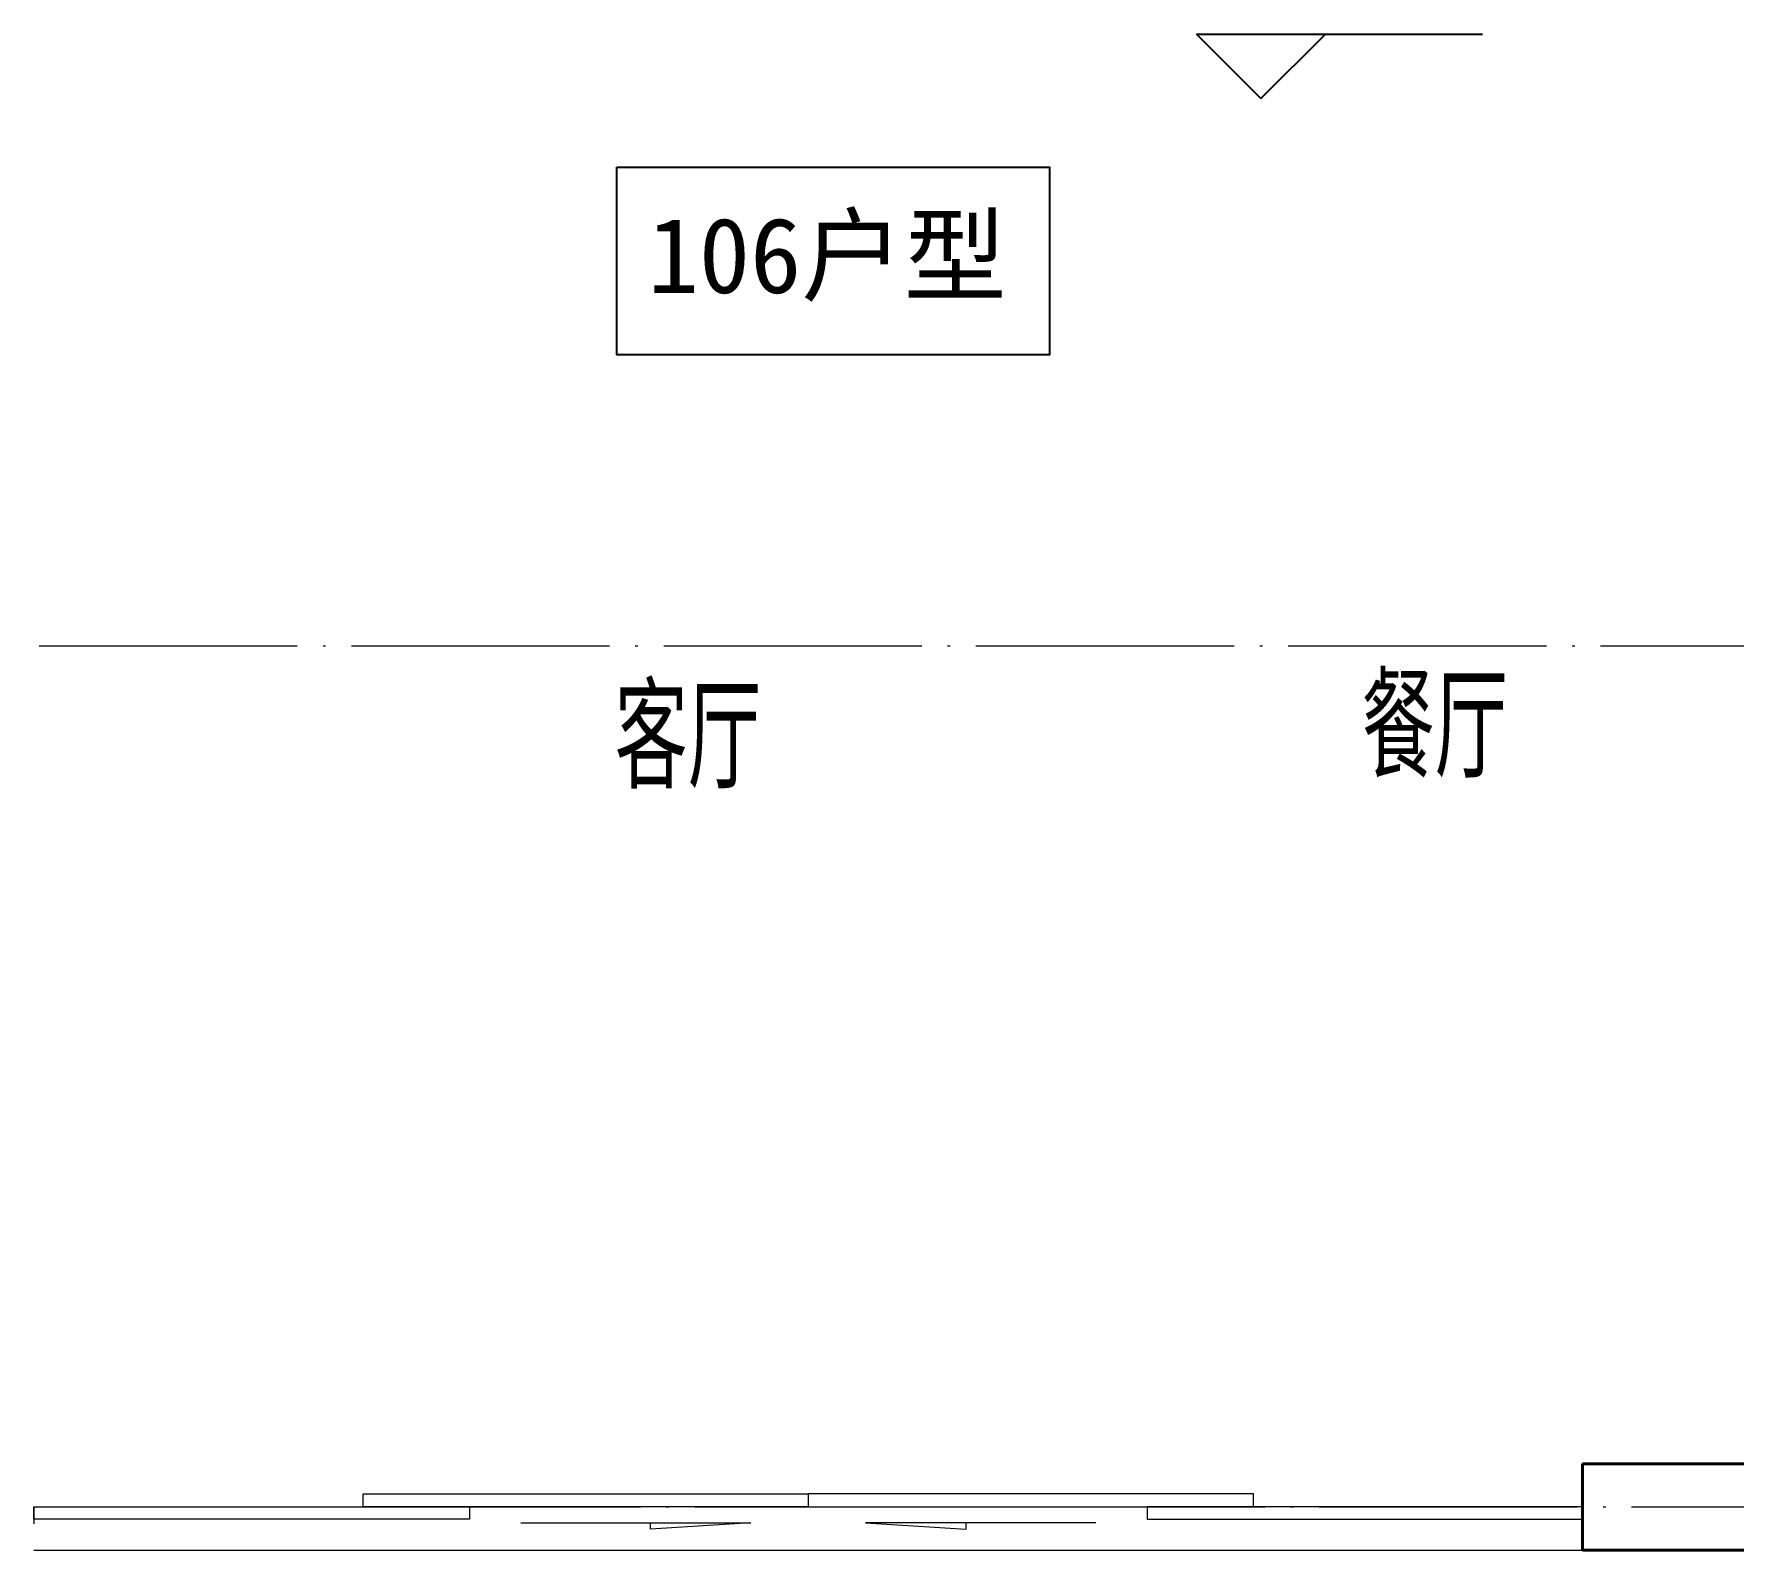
# Model space of a CAD drawing. Extents: x 27938 to 1042331, y -235042 to 1535213.
# Drawn here: x 686867 to 690817, y 366524 to 370047 of the extents above; entities that cross this region are included whole.
import ezdxf

# ---------------------------------------------------------------- set-up
doc = ezdxf.new("R2010")
doc.units = 0
doc.header["$LTSCALE"] = 1000
doc.header["$MEASUREMENT"] = 0
doc.linetypes.add('DOTE', pattern=[2.42, 2, -0.2, 0.02, -0.2])
for name, color, linetype in [('3.5方案汇报，与郭总、侯月琴确定户型_t8$0$2020.03.04 -1安徽标准化洋房户型(UA）_t8_t8$0$看线', 154, 'Continuous'), ('DIM_ELEV', 3, 'Continuous'), ('PUB_TEXT', 4, 'Continuous')]:
    doc.layers.add(name, color=color, linetype=linetype)
for name, color, linetype, lineweight in [('DOTE', 19, 'DOTE', 9), ('WALL', 9, 'Continuous', 40), ('WINDOW', 8, 'Continuous', 15)]:
    doc.layers.add(name, color=color, linetype=linetype, lineweight=lineweight)
doc.styles.get("Standard").update_dxf_attribs({"font": 'gbenor.shx', "bigfont": 'gbcbig.shx'})
doc.styles.add('黑体', font='simhei.ttf')

# ---------------------------------------------------------------- blocks, each defined once
blk = doc.blocks.new('GFDGDGRDGRDG')
at = {"layer": 'DOTE', "linetype": 'DOTE', "ltscale": 0.3}
for p, q in [((626393.7, 366358.3), (573593.7, 366358.3)), ((573593.7, 364358.3), (626393.7, 364358.3))]:
    blk.add_line(p, q, dxfattribs=at)
blk = doc.blocks.new('$DorLib2D$00000138')
at = {"color": 0, "linetype": 'Continuous'}
for p, q in [((-0.2875, 0), (-0.2875, 0.1538)), ((-0.2875, 0.1538), (0, 0.1538)), ((0, 0.1538), (0, 0)), ((0.2875, 0.1538), (0, 0.1538)), ((0.2875, 0), (0.2875, 0.1538)), ((-0.5, -0.1399), (-0.5, 0)), ((-0.5, 0), (-0.2188, 0)), ((0, 0), (-0.2875, 0)), ((-0.2188, 0), (-0.2188, -0.1399)), ((0, 0), (0.2875, 0)), ((0.2188, 0), (0.2188, -0.1399)), ((0.5, 0), (0.2188, 0)), ((0.5, 0), (0.5, -0.1946)), ((0.5, -0.1399), (0.5, 0)), ((-0.2188, -0.1399), (-0.5, -0.1399)), ((0.2188, -0.1399), (0.5, -0.1399)), ((-0.1857, -0.186), (-0.037, -0.186)), ((-0.037, -0.186), (-0.1019, -0.2583)), ((-0.1019, -0.2583), (-0.1019, -0.186)), ((0.1857, -0.186), (0.037, -0.186)), ((0.037, -0.186), (0.1019, -0.2583)), ((0.1019, -0.2583), (0.1019, -0.186))]:
    blk.add_line(p, q, dxfattribs=at)

msp = doc.modelspace()

# ---------------------------------------------------------------- linework, layer by layer
at = {"color": 8}
msp.add_lwpolyline([(688221.3, 369736.8), (689227.3, 369736.8), (689227.3, 369300.8), (688221.3, 369300.8)], close=True, dxfattribs=at)
at = {"layer": 'DIM_ELEV', "color": 8}
for p, q in [((689718.9, 369896.5), (689568.9, 370046.5)), ((689568.9, 370046.5), (690233.8, 370046.5)), ((689718.9, 369896.5), (689868.9, 370046.5))]:
    msp.add_line(p, q, dxfattribs=at)
at = {"layer": 'WALL', "color": 8}
for p, q in [((691416.6, 366723.7), (690466.6, 366723.7)), ((690466.6, 366723.7), (690466.6, 366523.7)), ((690466.6, 366523.7), (691416.6, 366523.7))]:
    msp.add_line(p, q, dxfattribs=at)
at = {"layer": 'WINDOW'}
msp.add_line((686866.6, 366523.7), (690466.6, 366523.7), dxfattribs=at)

# ---------------------------------------------------------------- block references
at = {"layer": '3.5方案汇报，与郭总、侯月琴确定户型_t8$0$2020.03.04 -1安徽标准化洋房户型(UA）_t8_t8$0$看线', "ltscale": 10}
msp.add_blockref('GFDGDGRDGRDG', (106822.9, 2265.4), dxfattribs=at)
at = {"layer": 'WINDOW', "xscale": -3600, "yscale": 199.9999999990687, "zscale": -3600, "rotation": 359.9999999997777}
msp.add_blockref('$DorLib2D$00000138', (688666.6, 366623.7), dxfattribs=at)

# ---------------------------------------------------------------- texts
at = {"color": 8, "style": '黑体'}
msp.add_text('106户型', height=175, dxfattribs=at).set_placement((688293.3, 369444.6))
at = {"layer": 'PUB_TEXT', "color": 8}
for s, p in [('餐厅', (689953, 368317.9)), ('客厅', (688216.4, 368292.9))]:
    msp.add_text(s, height=236.31, dxfattribs=at).set_placement(p)

doc.saveas('drawing.dxf')
